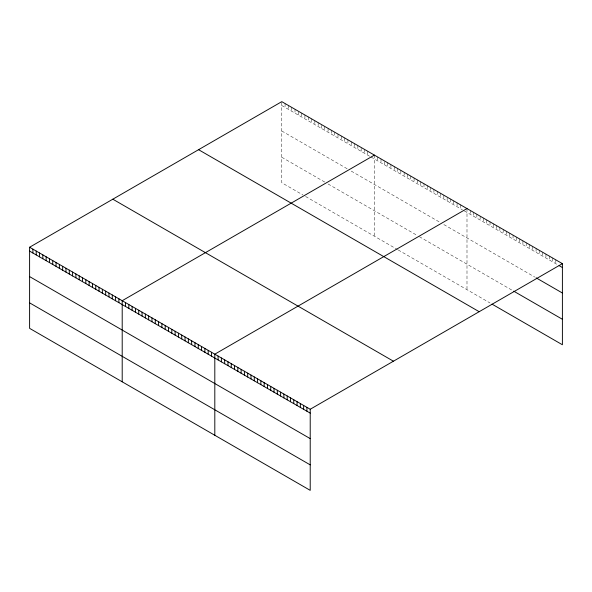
<?xml version="1.0" encoding="UTF-8"?>
<svg xmlns="http://www.w3.org/2000/svg" width="592" height="592" viewBox="0 0 592 592"><rect width="100%" height="100%" fill="white"/><g stroke="black" fill="none" stroke-linecap="round" stroke-linejoin="round"><path stroke-width="0.44" stroke-dasharray="2.96 2.22" d="M281.785 102.416L281.785 182.75L302.949 194.968M281.785 105.517L369.756 156.303M371.08 157.065L462.359 209.768M464.343 210.915L557.797 264.868M281.785 131.002L347.926 169.186M351.234 171.095L440.529 222.651M443.837 224.56L534.761 277.056M281.785 157.257L324.779 182.084M328.086 183.994L417.382 235.549M419.365 236.689L513.049 290.783M305.598 196.492L397.535 249.58M398.201 249.957L490.021 302.971M555.821 259.858L555.821 263.729M552.528 257.957L552.528 261.827M549.243 256.055L549.243 259.925M545.95 254.16L545.95 258.031M542.657 252.259L542.657 256.129M539.371 250.357L539.371 254.227M536.078 248.462L536.078 252.333M532.793 246.561L532.793 250.431M529.5 244.659L529.5 248.529M526.207 242.764L526.207 246.635M522.921 240.863L522.921 244.733M519.628 238.961L519.628 242.831M516.342 237.066L516.342 240.937M513.049 235.165L513.049 239.035M509.764 233.263L509.764 237.133M506.471 231.368L506.471 235.231M503.178 229.467L503.178 233.337M499.892 227.565L499.892 231.435M496.599 225.67L496.599 229.533M493.314 223.769L493.314 227.639M490.021 221.867L490.021 225.737M486.728 219.965L486.728 223.835M483.442 218.071L483.442 221.941M480.149 216.169L480.149 220.039M476.863 214.267L476.863 218.137M473.57 212.373L473.57 216.243M470.277 210.471L470.277 214.341M466.992 208.569L466.992 289.673M460.376 204.751L460.376 208.621M457.068 202.841L457.068 206.712M453.761 200.932L453.761 204.802M450.453 199.023L450.453 202.893M447.145 197.891L447.145 200.984M443.837 195.205L443.837 199.075M440.529 193.295L440.529 197.166M437.222 191.386L437.222 195.256M433.921 189.477L433.921 193.347M430.613 187.568L430.613 191.438M427.306 185.659L427.306 189.529M423.998 183.749L423.998 187.62M420.69 181.84L420.69 185.71M417.382 179.931L417.382 183.801M414.074 178.022L414.074 181.892M410.767 176.113L410.767 179.983M407.459 174.203L407.459 178.074M404.151 172.294L404.151 176.164M400.843 170.385L400.843 174.255M397.535 168.476L397.535 172.346M394.228 166.567L394.228 170.437M390.92 164.657L390.92 168.528M387.619 162.748L387.619 166.618M384.312 161.609L384.312 164.702M381.004 158.93L381.004 162.793M377.696 157.021L377.696 160.883M374.388 155.104L374.388 236.208M367.773 151.286L367.773 155.156M364.465 149.376L364.465 153.247M361.157 148.244L361.157 151.337M357.849 145.558L357.849 149.428M354.541 143.649L354.541 147.519M351.234 141.74L351.234 145.61M347.926 139.83L347.926 143.701M344.618 137.921L344.618 141.791M341.318 136.012L341.318 139.882M338.01 134.103L338.01 137.973M334.702 132.194L334.702 136.064M331.394 130.284L331.394 134.155M328.086 128.375L328.086 132.245M324.779 126.466L324.779 130.336M321.471 125.334L321.471 128.427M318.163 122.648L318.163 126.518M314.855 120.738L314.855 124.609M311.547 118.829L311.547 122.699M308.24 116.92L308.24 120.79M304.932 115.011L304.932 118.881M301.624 113.102L301.624 116.972M298.316 111.962L298.316 115.063M295.016 109.283L295.016 113.153M291.708 107.374L291.708 111.244M288.4 105.465L288.4 109.335M285.092 103.556L285.092 107.426"/><path stroke-width="0.89" d="M29.6 247.241L310.215 409.25L310.215 490.354L29.6 328.345L29.6 247.241L281.785 101.646L562.4 263.655L562.4 344.759L491.996 304.11M374.388 155.104L122.204 300.706L122.204 381.81M466.992 208.569L214.807 354.171L214.807 435.275M310.215 409.25L562.4 263.655M559.107 265.623L562.4 267.525M536.078 277.818L562.4 293.01M513.708 291.16L562.4 319.273M198.564 149.687L479.18 311.703M112.82 199.193L393.436 361.209M29.6 251.112L310.215 413.12M29.6 276.597L310.215 438.613M29.6 302.86L310.215 464.868M306.93 407.355L306.93 411.225M303.637 405.453L303.637 409.324M300.344 403.552L300.344 407.422M297.058 401.657L297.058 405.527M293.765 399.755L293.765 403.626M290.48 397.854L290.48 401.724M287.187 395.959L287.187 399.829M283.894 394.057L283.894 397.928M280.608 392.156L280.608 396.026M277.315 390.261L277.315 394.124M274.029 388.359L274.029 392.23M270.736 386.458L270.736 390.328M267.443 384.563L267.443 388.426M264.158 382.661L264.158 386.532M260.865 380.76L260.865 384.63M257.579 378.858L257.579 382.728M254.286 376.963L254.286 380.834M250.993 375.062L250.993 378.932M247.708 373.16L247.708 377.03M244.415 371.265L244.415 375.136M241.129 369.364L241.129 373.234M237.836 367.462L237.836 371.332M234.55 365.567L234.55 369.438M231.257 363.666L231.257 367.536M227.964 361.764L227.964 365.634M224.679 359.869L224.679 363.74M221.386 357.968L221.386 361.838M218.1 356.066L218.1 359.936M211.499 352.262L211.499 356.125M208.192 350.353L208.192 354.216M204.884 348.444L204.884 352.307M201.576 346.527L201.576 350.397M198.268 344.618L198.268 348.488M194.96 342.709L194.96 346.579M191.653 340.8L191.653 344.67M188.352 338.89L188.352 342.761M185.044 336.981L185.044 340.851M181.737 335.072L181.737 338.942M178.429 333.163L178.429 337.033M175.121 331.254L175.121 335.124M171.813 329.344L171.813 333.215M168.505 327.435L168.505 331.305M165.198 325.526L165.198 329.396M161.89 323.617L161.89 327.487M158.582 321.708L158.582 325.578M155.274 319.798L155.274 323.669M151.966 317.889L151.966 321.759M148.659 315.98L148.659 319.85M145.351 314.071L145.351 317.941M142.05 312.162L142.05 316.032M138.743 310.252L138.743 314.123M135.435 308.343L135.435 312.213M132.127 306.434L132.127 310.304M128.819 304.525L128.819 308.395M125.511 302.616L125.511 306.486M118.896 298.797L118.896 302.667M115.588 296.888L115.588 300.758M112.28 294.979L112.28 298.849M108.972 293.07L108.972 296.932M105.665 291.16L105.665 295.023M102.357 289.251L102.357 293.114M99.049 287.342L99.049 291.205M95.749 285.425L95.749 289.296M92.441 283.516L92.441 287.386M89.133 281.607L89.133 285.477M85.825 279.698L85.825 283.568M82.517 277.789L82.517 281.659M79.21 275.879L79.21 279.75M75.902 273.97L75.902 277.84M72.594 272.061L72.594 275.931M69.286 270.152L69.286 274.022M65.978 268.243L65.978 272.113M62.671 266.333L62.671 270.204M59.363 264.424L59.363 268.294M56.055 262.515L56.055 266.385M52.747 260.606L52.747 264.476M49.447 258.697L49.447 262.567M46.139 256.787L46.139 260.658M42.831 254.878L42.831 258.748M39.523 252.969L39.523 256.839M36.216 251.06L36.216 254.93M32.908 249.151L32.908 253.021"/></g></svg>
